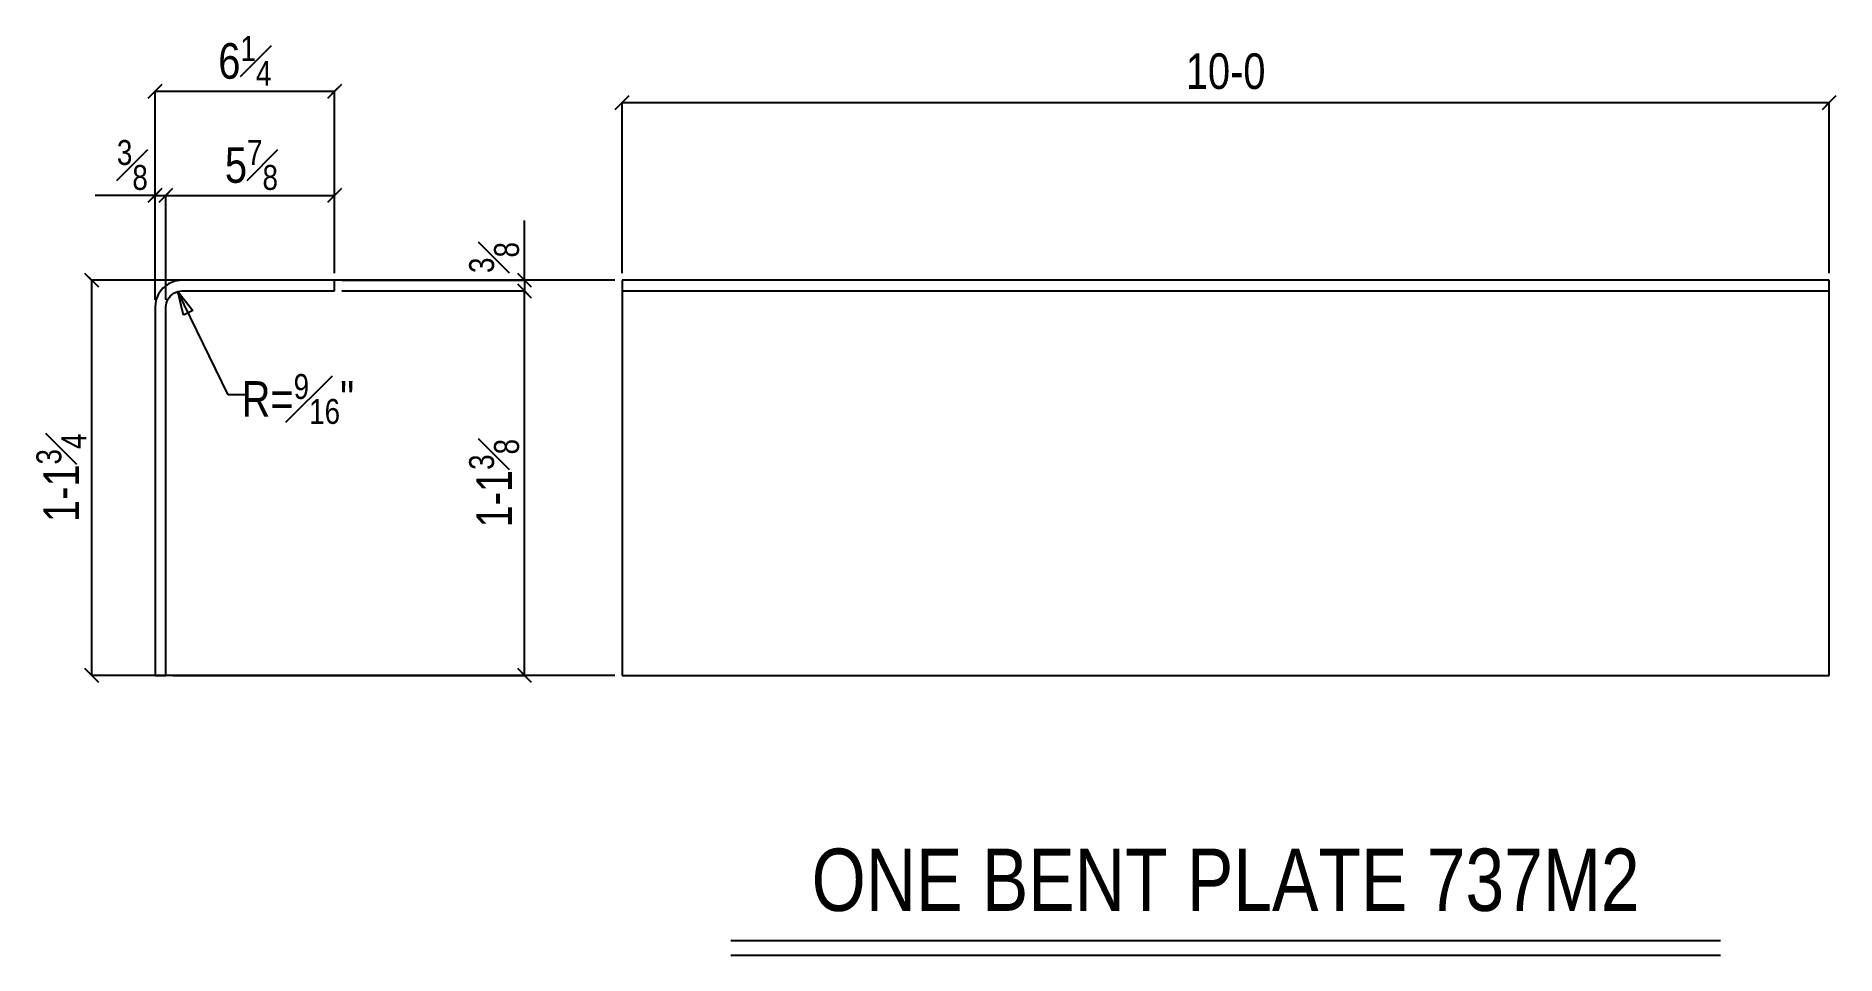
# Model space of a CAD drawing. Extents: x -45.4 to 17.2, y -33.5 to -1.5.
import ezdxf
from ezdxf.enums import TextEntityAlignment as Align

# ---------------------------------------------------------------- set-up
doc = ezdxf.new("R2010")
doc.units = 0
doc.header["$LTSCALE"] = 75.447734
doc.header["$MEASUREMENT"] = 0
for name, color, linetype in [('OUTLINE', 7, 'CONTINUOUS'), ('SYSTEM_ANNOTATION', 7, 'CONTINUOUS'), ('USER_ANNOTATION', 7, 'CONTINUOUS')]:
    doc.layers.add(name, color=color, linetype=linetype)
doc.styles.add('ARIAL', font='arial.ttf', dxfattribs={"height": 0.2})
doc.styles.add('ARIAL_1', font='arial.ttf', dxfattribs={"width": 0.8, "height": 0.2})

msp = doc.modelspace()

# ---------------------------------------------------------------- linework, layer by layer
at = {"layer": 'OUTLINE', "color": 2, "linetype": 'CONTINUOUS'}
for p, q in [((-40.312, -10), (-40.555, -10.032)), ((-35, -10), (-40.312, -10)), ((-35, -10.375), (-35, -10)), ((17, -10), (-25, -10)), ((-25, -10), (-25, -10.375)), ((17, -10.375), (17, -10)), ((-41.124, -10.469), (-41.218, -10.695)), ((-40.975, -10.275), (-41.124, -10.469)), ((-40.781, -10.126), (-40.975, -10.275)), ((-40.8, -10.656), (-40.71, -10.54)), ((-40.555, -10.032), (-40.781, -10.126)), ((-40.71, -10.54), (-40.594, -10.45)), ((-40.594, -10.45), (-40.458, -10.394)), ((-40.458, -10.394), (-40.312, -10.375)), ((-40.312, -10.375), (-35, -10.375)), ((-25, -10.375), (17, -10.375)), ((-25, -10.375), (-25, -10.394)), ((-25, -10.394), (-25, -10.45)), ((-25, -10.45), (-25, -10.54)), ((-25, -10.54), (-25, -10.656)), ((17, -10.394), (17, -10.375)), ((17, -10.45), (17, -10.394)), ((17, -10.54), (17, -10.45)), ((17, -10.656), (17, -10.54)), ((-41.218, -10.695), (-41.25, -10.938)), ((-41.25, -10.938), (-41.25, -23.75)), ((-40.875, -10.938), (-40.856, -10.792)), ((-40.875, -23.75), (-40.875, -10.938)), ((-40.856, -10.792), (-40.8, -10.656)), ((-25, -10.656), (-25, -10.792)), ((-25, -10.792), (-25, -10.938)), ((-25, -10.938), (-25, -23.75)), ((17, -10.792), (17, -10.656)), ((17, -10.938), (17, -10.792)), ((17, -23.75), (17, -10.938)), ((-41.25, -23.75), (-40.875, -23.75)), ((-25, -23.75), (17, -23.75))]:
    msp.add_line(p, q, dxfattribs=at)
at = {"layer": 'SYSTEM_ANNOTATION', "color": 3, "linetype": 'CONTINUOUS'}
for p, q in [((-21.218, -32.979), (13.218, -32.979)), ((-21.218, -33.479), (13.218, -33.479))]:
    msp.add_line(p, q, dxfattribs=at)
at = {"layer": 'USER_ANNOTATION', "color": 1, "linetype": 'CONTINUOUS'}
for p, q in [((-41.486, -3.664), (-41.014, -3.192)), ((-41.25, -3.428), (-41.486, -3.664)), ((-41.014, -3.192), (-41.25, -3.428)), ((-41.25, -10.688), (-41.25, -3.428)), ((-41.25, -3.428), (-35, -3.428)), ((-35.236, -3.664), (-34.764, -3.192)), ((-35, -3.428), (-35.236, -3.664)), ((-34.764, -3.192), (-35, -3.428)), ((-35, -9.75), (-35, -3.428)), ((-25.236, -4.058), (-24.764, -3.585)), ((-24.764, -3.585), (-25, -3.821)), ((16.764, -4.058), (17.236, -3.585)), ((17.236, -3.585), (17, -3.821)), ((-25, -3.821), (-25.236, -4.058)), ((-25, -9.75), (-25, -3.821)), ((-25, -3.821), (17, -3.821)), ((17, -3.821), (16.764, -4.058)), ((17, -9.75), (17, -3.821)), ((-41.486, -7.285), (-41.014, -6.813)), ((-41.014, -6.813), (-41.25, -7.049)), ((-41.111, -7.285), (-40.639, -6.813)), ((-41.111, -7.285), (-40.639, -6.813)), ((-40.639, -6.813), (-40.875, -7.049)), ((-40.639, -6.813), (-40.875, -7.049)), ((-35.236, -7.285), (-34.764, -6.813)), ((-34.764, -6.813), (-35, -7.049)), ((-41.25, -7.049), (-43.329, -7.049)), ((-41.25, -7.049), (-41.486, -7.285)), ((-41.25, -10.688), (-41.25, -7.049)), ((-41.25, -7.049), (-40.875, -7.049)), ((-40.875, -7.049), (-41.111, -7.285)), ((-40.875, -7.049), (-41.111, -7.285)), ((-40.875, -7.049), (-40.875, -7.049)), ((-40.875, -10.688), (-40.875, -7.049)), ((-40.875, -10.688), (-40.875, -7.049)), ((-40.875, -7.049), (-35, -7.049)), ((-35, -7.049), (-35.236, -7.285)), ((-35, -9.75), (-35, -7.049)), ((-28.396, -10), (-28.396, -7.921)), ((-43.217, -10.236), (-43.689, -9.764)), ((-43.689, -9.764), (-43.453, -10)), ((-43.453, -23.75), (-43.453, -10)), ((-43.453, -10), (-43.217, -10.236)), ((-25.25, -10), (-43.453, -10)), ((-34.75, -10), (-28.396, -10)), ((-28.396, -10), (-28.632, -9.764)), ((-28.632, -9.764), (-28.16, -10.236)), ((-28.16, -10.236), (-28.396, -10)), ((-28.396, -10), (-28.396, -10.375)), ((-38.705, -13.989), (-40.458, -10.394)), ((-40.458, -10.394), (-40.458, -10.394)), ((-40.458, -10.394), (-39.936, -11.06)), ((-40.255, -11.215), (-40.458, -10.394)), ((-34.75, -10.375), (-28.396, -10.375)), ((-34.75, -10.375), (-28.396, -10.375)), ((-28.16, -10.611), (-28.632, -10.139)), ((-28.632, -10.139), (-28.396, -10.375)), ((-28.396, -10.375), (-28.632, -10.139)), ((-28.632, -10.139), (-28.16, -10.611)), ((-28.396, -23.75), (-28.396, -10.375)), ((-28.396, -10.375), (-28.16, -10.611)), ((-28.396, -10.375), (-28.396, -10.375)), ((-28.16, -10.611), (-28.396, -10.375)), ((-39.936, -11.06), (-40.255, -11.215)), ((-38.101, -13.989), (-38.705, -13.989)), ((-38.705, -13.989), (-38.705, -13.989)), ((-43.217, -23.986), (-43.689, -23.514)), ((-43.689, -23.514), (-43.453, -23.75)), ((-25.25, -23.75), (-43.453, -23.75)), ((-43.453, -23.75), (-43.217, -23.986)), ((-40.625, -23.75), (-28.396, -23.75)), ((-28.16, -23.986), (-28.632, -23.514)), ((-28.632, -23.514), (-28.396, -23.75)), ((-28.396, -23.75), (-28.16, -23.986))]:
    msp.add_line(p, q, dxfattribs=at)

# ---------------------------------------------------------------- texts
at = {"layer": 'SYSTEM_ANNOTATION', "color": 3, "linetype": 'CONTINUOUS', "style": 'ARIAL', "width": 0.8}
msp.add_text('ONE BENT PLATE 737M2', height=2.16757, dxfattribs=at).set_placement((-4, -31.945), align=Align.CENTER)
at = {"layer": 'USER_ANNOTATION', "color": 1, "linetype": 'CONTINUOUS', "style": 'ARIAL', "width": 0.8}
msp.add_text('10-0', height=1.2386, dxfattribs=at).set_placement((-4, -3.345), align=Align.CENTER)
at = {"layer": 'USER_ANNOTATION', "color": 1, "linetype": 'CONTINUOUS', "char_height": 1.23861, "style": 'ARIAL_1'}
for s, insert, attachment_point in [('\\A1;6{\\H0.70x;\\S1#4;}', (-38.125, -3.237), 8), ('\\A1;{\\H0.70x;\\S3#8;}', (-41.5, -6.858), 9), ('\\A1;5{\\H0.70x;\\S7#8;}', (-37.895, -6.858), 8)]:
    msp.add_mtext(s, dxfattribs=dict(at, insert=insert, attachment_point=attachment_point))
at = {"layer": 'USER_ANNOTATION', "color": 1, "linetype": 'CONTINUOUS', "char_height": 1.23861, "rotation": 90, "style": 'ARIAL_1'}
for s, insert, attachment_point in [('\\A1;{\\H0.70x;\\S3#8;}', (-28.587, -9.75), 7), ('\\A1;1-1{\\H0.70x;\\S3#4;}', (-43.644, -16.875), 8), ('\\A1;1-1{\\H0.70x;\\S3#8;}', (-28.587, -17.062), 8)]:
    msp.add_mtext(s, dxfattribs=dict(at, insert=insert, attachment_point=attachment_point))
at = {"layer": 'USER_ANNOTATION', "color": 3, "linetype": 'CONTINUOUS', "insert": (-38.235, -14.999), "char_height": 1.23861, "attachment_point": 7, "style": 'ARIAL_1'}
msp.add_mtext('\\A1;R={\\H0.70x;\\S9#16;}"', dxfattribs=at)

doc.saveas('drawing.dxf')
